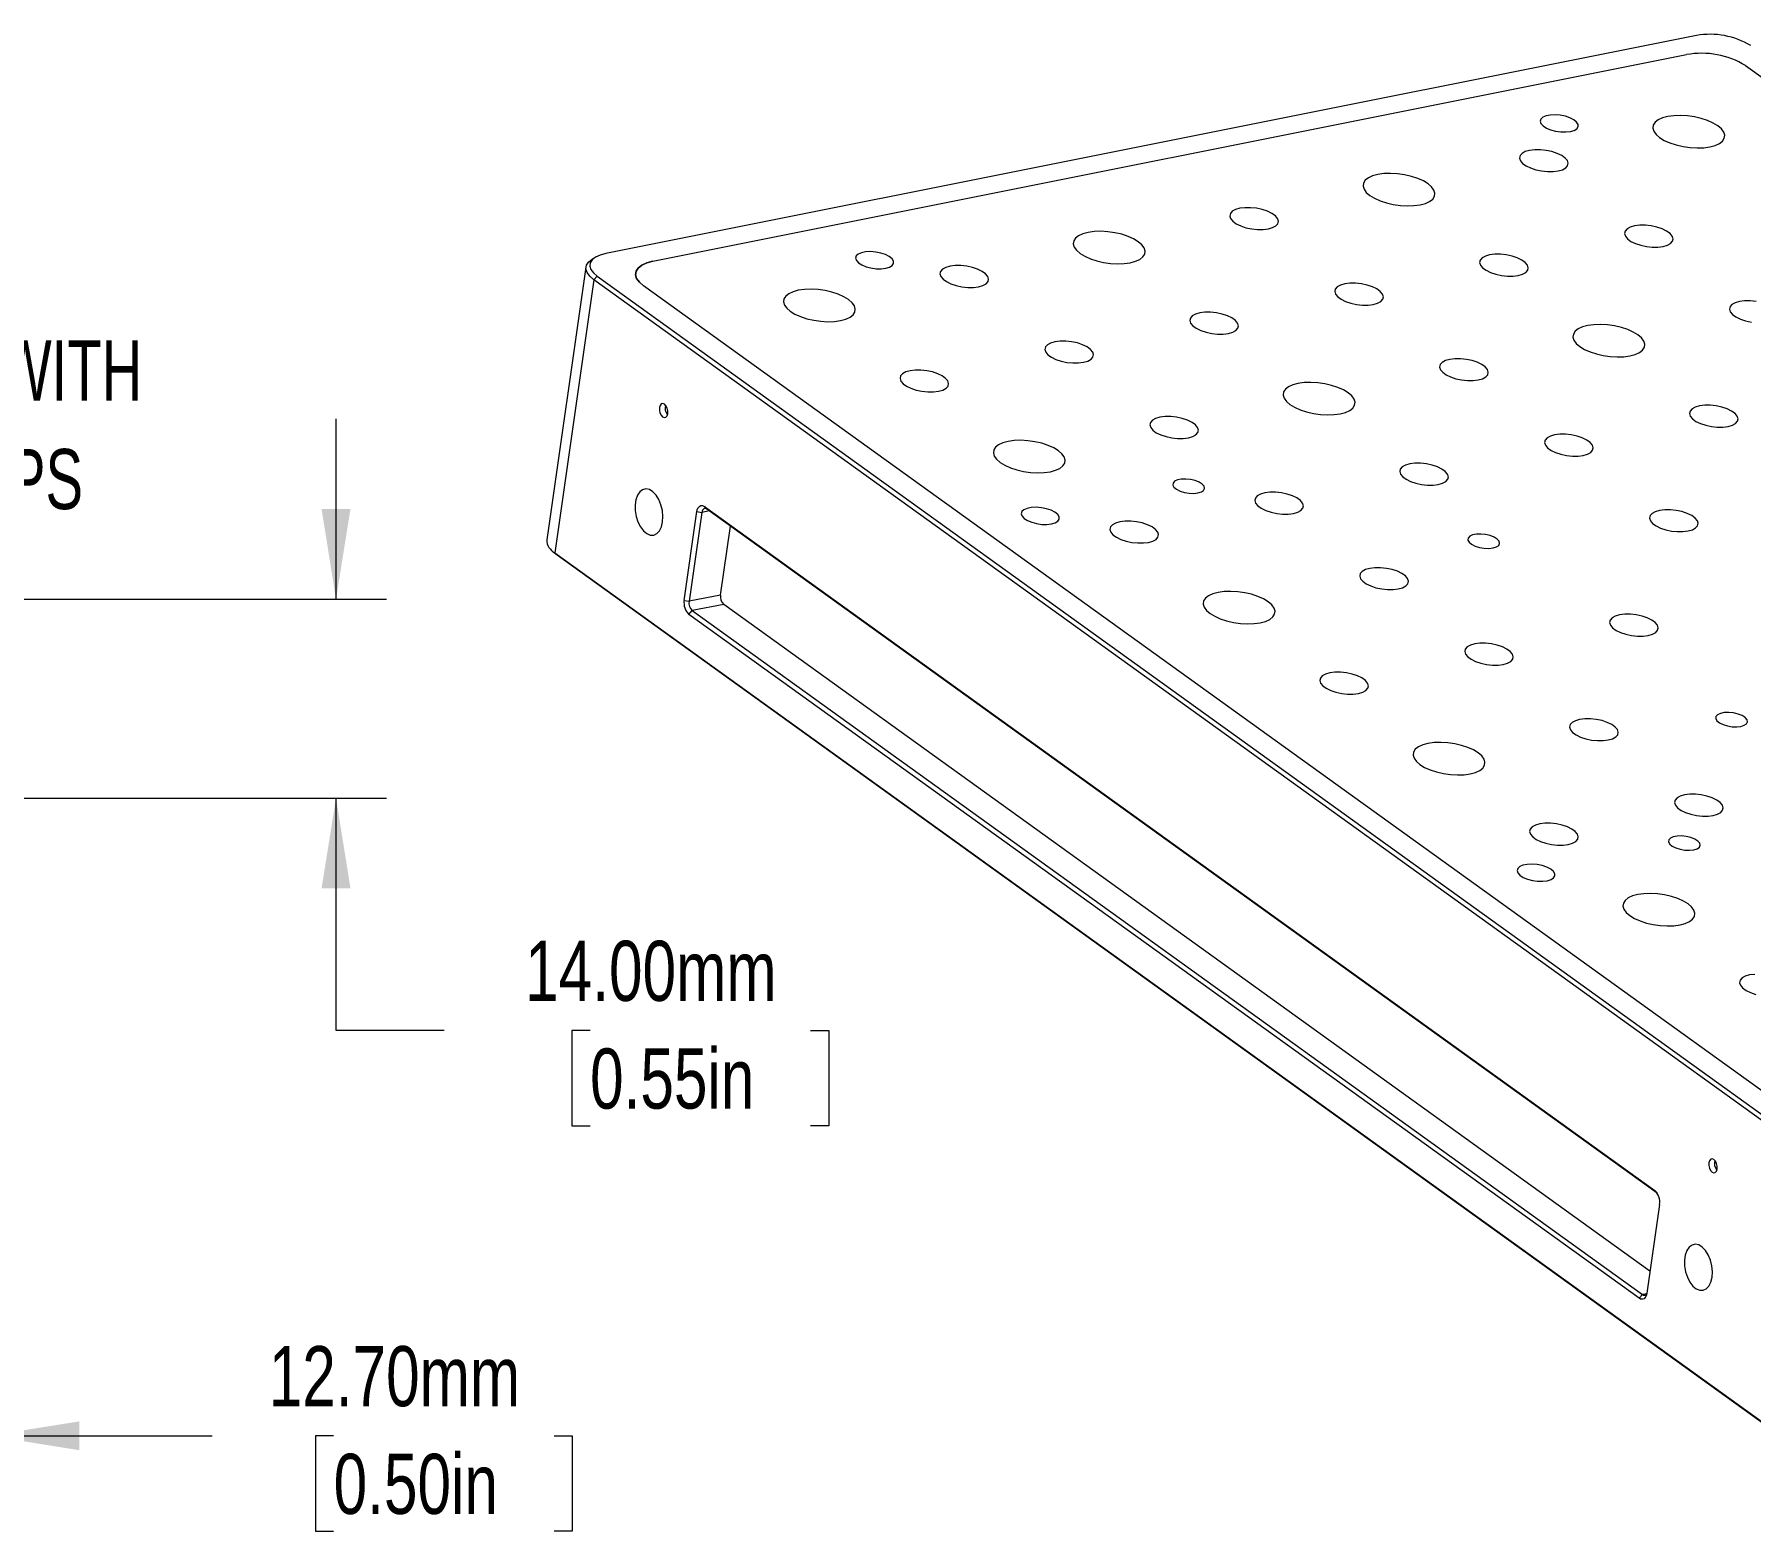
# Model space of a CAD drawing. Header units: millimetres. Extents: x 2 to 278, y 1 to 215.
# Drawn here: x 170.5 to 231, y 83.5 to 136.3 of the extents above; entities that cross this region are included whole.
import ezdxf

# ---------------------------------------------------------------- set-up
doc = ezdxf.new("R2010")
doc.units = ezdxf.units.MM
doc.styles.add('SLDTEXTSTYLE0', font='TXT', dxfattribs={"width": 0.75})
doc.styles.add('SLDTEXTSTYLE2', font='TXT', dxfattribs={"width": 0.7})
doc.dimstyles.new('SLDDIMSTYLE1', dxfattribs={"dimtxt": 2.116667, "dimasz": 3.175, "dimexe": 0, "dimexo": 0.0625, "dimgap": 0.529167, "dimtad": 0, "dimtih": 1, "dimtoh": 1, "dimlfac": 2, "dimrnd": 1e-09, "dimzin": 4, "dimdsep": 46, "dimtxsty": 'SLDTEXTSTYLE0', "dimsah": 1, "dimcen": 0.09, "dimadec": 0, "dimazin": 1, "dimtfac": 1, "dimtmove": 0, "dimatfit": 0, "dimfxl": 1, "dimfrac": 2, "dimtolj": 1, "dimtzin": 12, "dimarcsym": 0})

# ---------------------------------------------------------------- blocks, each defined once
blk = doc.blocks.new('_D_1')
at = {"color": 8, "linetype": 'Continuous', "lineweight": 0}
for p, q in [((181.166, 116.362), (181.166, 122.712)), ((170.105, 116.362), (182.944, 116.362)), ((163.88, 109.362), (182.944, 109.362)), ((181.166, 101.177), (181.166, 109.362)), ((184.976, 101.177), (181.166, 101.177)), ((190.109, 101.177), (189.465, 101.177)), ((189.465, 101.177), (189.465, 97.814)), ((197.866, 101.177), (198.51, 101.177)), ((198.51, 101.177), (198.51, 97.814)), ((189.465, 97.814), (190.109, 97.814)), ((198.51, 97.814), (197.866, 97.814))]:
    blk.add_line(p, q, dxfattribs=at)
at = {"color": 8, "linetype": 'Continuous', "lineweight": 18}
for points in [[(181.166, 116.362), (181.674, 119.537), (180.658, 119.537)], [(181.166, 109.362), (180.658, 106.187), (181.674, 106.187)]]:
    blk.add_solid(points, dxfattribs=at)
at = {"color": 8, "linetype": 'Continuous', "lineweight": 18, "char_height": 2.1167, "attachment_point": 1, "style": 'SLDTEXTSTYLE0'}
for s, insert in [('14.00mm', (187.824, 104.335)), ('0.55in', (190.109, 100.542))]:
    blk.add_mtext(s, dxfattribs=dict(at, insert=insert))
blk = doc.blocks.new('_D_2')
at = {"color": 8, "linetype": 'Continuous', "lineweight": 0}
for p, q in [((162.61, 108.092), (162.61, 85.124)), ((168.96, 104.217), (168.96, 85.124)), ((162.61, 86.902), (156.26, 86.902)), ((168.96, 86.902), (176.807, 86.902)), ((181.082, 86.902), (180.438, 86.902)), ((180.438, 86.902), (180.438, 83.539)), ((188.839, 86.902), (189.483, 86.902)), ((189.483, 86.902), (189.483, 83.539)), ((180.438, 83.539), (181.082, 83.539)), ((189.483, 83.539), (188.839, 83.539))]:
    blk.add_line(p, q, dxfattribs=at)
at = {"color": 8, "linetype": 'Continuous', "lineweight": 18}
for points in [[(162.61, 86.902), (159.435, 87.41), (159.435, 86.394)], [(168.96, 86.902), (172.135, 86.394), (172.135, 87.41)]]:
    blk.add_solid(points, dxfattribs=at)
at = {"color": 8, "linetype": 'Continuous', "lineweight": 18, "char_height": 2.1167, "attachment_point": 1, "style": 'SLDTEXTSTYLE0'}
for s, insert in [('12.70mm', (178.797, 90.06)), ('0.50in', (181.082, 86.267))]:
    blk.add_mtext(s, dxfattribs=dict(at, insert=insert))
blk = doc.blocks.new('SW_NOTE_0_3')
at = {"color": 0, "linetype": 'Continuous', "lineweight": 0, "attachment_point": 1, "style": 'SLDTEXTSTYLE2'}
for s, insert, char_height in [('FOR USE WITH', (0.585, 0.463), 2.11667), ('CL6 CLAMPS', (0.585, -3.359), 2.1167)]:
    blk.add_mtext(s, dxfattribs=dict(at, insert=insert, char_height=char_height))

msp = doc.modelspace()

# ---------------------------------------------------------------- linework, layer by layer
at = {"color": 7, "linetype": 'Continuous', "lineweight": 18}
for p, q in [((229.0571, 136.2158), (190.6638, 128.5383)), ((192.3223, 128.2678), (228.7076, 135.5437)), ((230.7849, 135.1563), (271.9122, 105.5392)), ((190.3069, 128.4127), (190.1857, 128.3419)), ((189.9629, 128.0637), (188.5835, 118.4564)), ((190.2429, 127.6096), (188.8634, 118.0023)), ((190.3593, 127.7414), (190.2429, 127.6096)), ((232.8244, 96.9453), (190.2429, 127.6096)), ((190.3593, 127.7414), (232.9409, 97.0771)), ((233.1174, 97.7814), (191.99, 127.3985)), ((194.1357, 119.6292), (227.5843, 95.5418)), ((194.1357, 119.6292), (194.22, 119.5376)), ((193.4203, 116.3232), (193.8694, 119.4511)), ((194.0425, 119.4189), (193.5934, 116.2909)), ((193.8694, 119.4511), (194.0425, 119.4189)), ((227.6676, 95.4509), (194.22, 119.5376)), ((194.6978, 116.5117), (195.0468, 118.9422)), ((188.719, 118.1267), (188.8154, 118.0247)), ((188.9478, 117.9106), (188.8154, 118.0247)), ((188.8634, 118.0023), (231.445, 87.3379)), ((188.8634, 118.0023), (188.9478, 117.9106)), ((231.5294, 87.2463), (188.9478, 117.9106)), ((193.4203, 116.3232), (193.5934, 116.2909)), ((194.6978, 116.5117), (193.5934, 116.2909)), ((194.8112, 116.1836), (193.7067, 115.9627)), ((227.4174, 92.7028), (194.8112, 116.1836)), ((193.5903, 115.8309), (193.7067, 115.9627)), ((227.039, 91.7435), (193.5903, 115.8309)), ((193.7067, 115.9627), (227.1554, 91.8753)), ((227.7543, 95.0495), (227.3052, 91.9215)), ((227.1554, 91.8753), (227.039, 91.7435))]:
    msp.add_line(p, q, dxfattribs=at)
at = {"color": 8, "linetype": 'Continuous', "lineweight": 18}
for p, q in [((194.3104, 119.4724), (194.0425, 119.4189)), ((227.6667, 95.4523), (227.5843, 95.5418)), ((227.3025, 91.9047), (227.1554, 91.8753))]:
    msp.add_line(p, q, dxfattribs=at)
at = {"color": 7, "linetype": 'Continuous', "lineweight": 18, "flags": 128}
for points in [[(224.6143, 132.8378), (224.7463, 132.8776), (224.8393, 132.9355), (224.8864, 133.0071), (224.8842, 133.0872), (224.8328, 133.1698), (224.736, 133.2488), (224.601, 133.3183), (224.4378, 133.3732), (224.2585, 133.4094), (224.0765, 133.4242), (223.9051, 133.4165), (223.7572, 133.387), (223.6437, 133.3377), (223.573, 133.2723), (223.5503, 133.1957), (223.5773, 133.1136), (223.6521, 133.0321), (223.7691, 132.9571), (223.9196, 132.8943), (224.0924, 132.8483), (224.2748, 132.8226), (224.4532, 132.819), (224.6143, 132.8378)], [(229.5252, 132.2944), (229.711, 132.3446), (229.861, 132.4135), (229.9697, 132.4984), (230.0327, 132.5959), (230.0477, 132.7024), (230.014, 132.8138), (229.9331, 132.9258), (229.8079, 133.034), (229.6434, 133.1344), (229.4458, 133.2231), (229.2227, 133.2966), (228.9827, 133.3521), (228.735, 133.3875), (228.4891, 133.4015), (228.2546, 133.3934), (228.0403, 133.3637), (227.8546, 133.3135), (227.7045, 133.2446), (227.5959, 133.1597), (227.5328, 133.0622), (227.5179, 132.9556), (227.5515, 132.8443), (227.6324, 132.7323), (227.7576, 132.624), (227.9221, 132.5237), (228.1198, 132.435), (228.3429, 132.3615), (228.5829, 132.306), (228.8306, 132.2706), (229.0764, 132.2566), (229.311, 132.2646), (229.5252, 132.2944)], [(224.1848, 131.4474), (224.3362, 131.4911), (224.4496, 131.5533), (224.5184, 131.6303), (224.5386, 131.7178), (224.5091, 131.8105), (224.4315, 131.9032), (224.3104, 131.9904), (224.1528, 132.0671), (223.9679, 132.1288), (223.7663, 132.1719), (223.5599, 132.1939), (223.3606, 132.1936), (223.18, 132.1709), (223.0286, 132.1272), (222.9152, 132.065), (222.8464, 131.9879), (222.8262, 131.9005), (222.8557, 131.8077), (222.9333, 131.715), (223.0544, 131.6278), (223.212, 131.5511), (223.3969, 131.4895), (223.5985, 131.4464), (223.8049, 131.4243), (224.0042, 131.4247), (224.1848, 131.4474)], [(219.3245, 130.2545), (219.5102, 130.3048), (219.6603, 130.3737), (219.7689, 130.4585), (219.832, 130.5561), (219.8469, 130.6626), (219.8133, 130.774), (219.7324, 130.886), (219.6072, 130.9942), (219.4427, 131.0946), (219.245, 131.1832), (219.0219, 131.2567), (218.7819, 131.3122), (218.5342, 131.3477), (218.2884, 131.3616), (218.0538, 131.3536), (217.8396, 131.3239), (217.6538, 131.2736), (217.5038, 131.2047), (217.3951, 131.1199), (217.3321, 131.0223), (217.3171, 130.9158), (217.3508, 130.8044), (217.4317, 130.6925), (217.5569, 130.5842), (217.7214, 130.4838), (217.919, 130.3952), (218.1421, 130.3217), (218.3821, 130.2662), (218.6298, 130.2307), (218.8757, 130.2168), (219.1102, 130.2248), (219.3245, 130.2545)], [(213.984, 129.4075), (214.1354, 129.4512), (214.2489, 129.5134), (214.3177, 129.5905), (214.3379, 129.6779), (214.3084, 129.7707), (214.2308, 129.8634), (214.1097, 129.9506), (213.9521, 130.0273), (213.7672, 130.089), (213.5656, 130.1321), (213.3592, 130.1541), (213.1599, 130.1537), (212.9793, 130.1311), (212.8279, 130.0874), (212.7145, 130.0252), (212.6457, 129.9481), (212.6254, 129.8606), (212.655, 129.7679), (212.7325, 129.6752), (212.8536, 129.588), (213.0112, 129.5113), (213.1962, 129.4496), (213.3977, 129.4065), (213.6041, 129.3845), (213.8034, 129.3848), (213.984, 129.4075)], [(209.1238, 128.2147), (209.3095, 128.265), (209.4596, 128.3338), (209.5682, 128.4187), (209.6312, 128.5163), (209.6462, 128.6228), (209.6126, 128.7342), (209.5316, 128.8461), (209.4065, 128.9544), (209.2419, 129.0547), (209.0443, 129.1434), (208.8212, 129.2169), (208.5812, 129.2724), (208.3335, 129.3078), (208.0877, 129.3218), (207.8531, 129.3138), (207.6388, 129.284), (207.4531, 129.2338), (207.303, 129.1649), (207.1944, 129.08), (207.1314, 128.9825), (207.1164, 128.876), (207.15, 128.7646), (207.231, 128.6526), (207.3561, 128.5444), (207.5207, 128.444), (207.7183, 128.3554), (207.9414, 128.2819), (208.1814, 128.2263), (208.4291, 128.1909), (208.6749, 128.1769), (208.9095, 128.185), (209.1238, 128.2147)], [(227.8787, 128.7873), (228.0301, 128.831), (228.1435, 128.8932), (228.2123, 128.9702), (228.2325, 129.0577), (228.203, 129.1504), (228.1254, 129.2431), (228.0043, 129.3303), (227.8467, 129.407), (227.6618, 129.4687), (227.4602, 129.5118), (227.2538, 129.5338), (227.0545, 129.5335), (226.8739, 129.5108), (226.7225, 129.4671), (226.6091, 129.4049), (226.5403, 129.3278), (226.5201, 129.2404), (226.5496, 129.1476), (226.6271, 129.0549), (226.7483, 128.9677), (226.9059, 128.8911), (227.0908, 128.8294), (227.2923, 128.7863), (227.4988, 128.7642), (227.6981, 128.7646), (227.8787, 128.7873)], [(190.2429, 127.6096), (190.0958, 127.7368), (190.0006, 127.8684), (189.9611, 127.9993), (189.9787, 128.1245), (190.0528, 128.2392), (190.1805, 128.3389), (190.1857, 128.3419)], [(190.6638, 128.5383), (190.4638, 128.4841), (190.3021, 128.4099), (190.1851, 128.3185), (190.1172, 128.2134), (190.101, 128.0986), (190.1373, 127.9786), (190.2245, 127.858), (190.3593, 127.7414)], [(191.99, 127.3985), (191.843, 127.5257), (191.7478, 127.6573), (191.7083, 127.7882), (191.7259, 127.9134), (191.8, 128.028), (191.9276, 128.1277), (192.104, 128.2087), (192.3223, 128.2678)], [(192.3223, 128.2678), (192.104, 128.2087), (191.9276, 128.1277), (191.8, 128.028), (191.7259, 127.9134), (191.7083, 127.7882), (191.7478, 127.6573), (191.843, 127.5257), (191.99, 127.3985)], [(200.5181, 128.0193), (200.6501, 128.0591), (200.7431, 128.117), (200.7902, 128.1886), (200.788, 128.2687), (200.7366, 128.3513), (200.6398, 128.4303), (200.5048, 128.4998), (200.3416, 128.5547), (200.1623, 128.5909), (199.9803, 128.6057), (199.8089, 128.598), (199.661, 128.5685), (199.5475, 128.5192), (199.4767, 128.4538), (199.4541, 128.3772), (199.4811, 128.2951), (199.5559, 128.2135), (199.6729, 128.1386), (199.8234, 128.0758), (199.9962, 128.0298), (200.1786, 128.0041), (200.357, 128.0005), (200.5181, 128.0193)], [(203.7833, 127.3677), (203.9347, 127.4114), (204.0481, 127.4736), (204.1169, 127.5506), (204.1372, 127.6381), (204.1077, 127.7309), (204.0301, 127.8235), (203.909, 127.9108), (203.7514, 127.9874), (203.5664, 128.0491), (203.3649, 128.0922), (203.1585, 128.1142), (202.9592, 128.1139), (202.7786, 128.0912), (202.6272, 128.0475), (202.5138, 127.9853), (202.4449, 127.9083), (202.4247, 127.8208), (202.4542, 127.728), (202.5318, 127.6354), (202.6529, 127.5481), (202.8105, 127.4715), (202.9955, 127.4098), (203.197, 127.3667), (203.4034, 127.3447), (203.6027, 127.345), (203.7833, 127.3677)], [(222.7783, 127.7673), (222.9297, 127.8111), (223.0431, 127.8732), (223.1119, 127.9503), (223.1322, 128.0378), (223.1026, 128.1305), (223.0251, 128.2232), (222.904, 128.3104), (222.7464, 128.3871), (222.5614, 128.4488), (222.3599, 128.4919), (222.1535, 128.5139), (221.9542, 128.5136), (221.7736, 128.4909), (221.6222, 128.4472), (221.5087, 128.385), (221.4399, 128.3079), (221.4197, 128.2205), (221.4492, 128.1277), (221.5268, 128.035), (221.6479, 127.9478), (221.8055, 127.8711), (221.9904, 127.8095), (222.192, 127.7663), (222.3984, 127.7443), (222.5977, 127.7447), (222.7783, 127.7673)], [(217.6779, 126.7474), (217.8293, 126.7911), (217.9427, 126.8533), (218.0116, 126.9304), (218.0318, 127.0178), (218.0023, 127.1106), (217.9247, 127.2033), (217.8036, 127.2905), (217.646, 127.3672), (217.4611, 127.4289), (217.2595, 127.472), (217.0531, 127.494), (216.8538, 127.4937), (216.6732, 127.471), (216.5218, 127.4273), (216.4084, 127.3651), (216.3396, 127.288), (216.3193, 127.2006), (216.3489, 127.1078), (216.4264, 127.0151), (216.5475, 126.9279), (216.7051, 126.8512), (216.8901, 126.7895), (217.0916, 126.7464), (217.298, 126.7244), (217.4973, 126.7247), (217.6779, 126.7474)], [(198.9231, 126.1749), (199.1088, 126.2251), (199.2589, 126.294), (199.3675, 126.3789), (199.4305, 126.4764), (199.4455, 126.5829), (199.4118, 126.6943), (199.3309, 126.8063), (199.2058, 126.9145), (199.0412, 127.0149), (198.8436, 127.1035), (198.6205, 127.177), (198.3805, 127.2326), (198.1328, 127.268), (197.8869, 127.282), (197.6524, 127.2739), (197.4381, 127.2442), (197.2524, 127.1939), (197.1023, 127.1251), (196.9937, 127.0402), (196.9307, 126.9426), (196.9157, 126.8361), (196.9493, 126.7247), (197.0303, 126.6128), (197.1554, 126.5045), (197.32, 126.4042), (197.5176, 126.3155), (197.7407, 126.242), (197.9807, 126.1865), (198.2284, 126.1511), (198.4742, 126.1371), (198.7088, 126.1451), (198.9231, 126.1749)], [(231.1541, 126.8517), (230.9477, 126.8737), (230.7484, 126.8734), (230.5678, 126.8507), (230.4164, 126.807), (230.303, 126.7448), (230.2342, 126.6678), (230.2139, 126.5803), (230.2435, 126.4875), (230.321, 126.3949), (230.4422, 126.3076), (230.5998, 126.231), (230.7847, 126.1693), (230.9862, 126.1262)], [(212.5776, 125.7275), (212.729, 125.7712), (212.8424, 125.8334), (212.9112, 125.9105), (212.9314, 125.9979), (212.9019, 126.0907), (212.8243, 126.1834), (212.7032, 126.2706), (212.5456, 126.3473), (212.3607, 126.4089), (212.1591, 126.452), (211.9527, 126.4741), (211.7534, 126.4737), (211.5728, 126.4511), (211.4214, 126.4073), (211.308, 126.3452), (211.2392, 126.2681), (211.219, 126.1806), (211.2485, 126.0879), (211.3261, 125.9952), (211.4472, 125.908), (211.6048, 125.8313), (211.7897, 125.7696), (211.9913, 125.7265), (212.1977, 125.7045), (212.397, 125.7048), (212.5776, 125.7275)], [(226.7123, 124.9343), (226.898, 124.9846), (227.0481, 125.0535), (227.1567, 125.1384), (227.2197, 125.2359), (227.2347, 125.3424), (227.2011, 125.4538), (227.1201, 125.5658), (226.995, 125.674), (226.8305, 125.7744), (226.6328, 125.863), (226.4097, 125.9365), (226.1697, 125.9921), (225.922, 126.0275), (225.6762, 126.0415), (225.4416, 126.0334), (225.2274, 126.0037), (225.0416, 125.9534), (224.8916, 125.8846), (224.7829, 125.7997), (224.7199, 125.7021), (224.7049, 125.5956), (224.7386, 125.4842), (224.8195, 125.3723), (224.9447, 125.264), (225.1092, 125.1637), (225.3068, 125.075), (225.5299, 125.0015), (225.7699, 124.946), (226.0176, 124.9106), (226.2635, 124.8966), (226.498, 124.9046), (226.7123, 124.9343)], [(207.4772, 124.7076), (207.6286, 124.7513), (207.742, 124.8135), (207.8108, 124.8905), (207.8311, 124.978), (207.8016, 125.0708), (207.724, 125.1634), (207.6029, 125.2507), (207.4453, 125.3273), (207.2603, 125.389), (207.0588, 125.4321), (206.8524, 125.4542), (206.6531, 125.4538), (206.4725, 125.4311), (206.3211, 125.3874), (206.2077, 125.3252), (206.1388, 125.2482), (206.1186, 125.1607), (206.1481, 125.0679), (206.2257, 124.9753), (206.3468, 124.8881), (206.5044, 124.8114), (206.6894, 124.7497), (206.8909, 124.7066), (207.0973, 124.6846), (207.2966, 124.6849), (207.4772, 124.7076)], [(221.3718, 124.0873), (221.5232, 124.131), (221.6366, 124.1932), (221.7055, 124.2703), (221.7257, 124.3578), (221.6962, 124.4505), (221.6186, 124.5432), (221.4975, 124.6304), (221.3399, 124.7071), (221.1549, 124.7688), (220.9534, 124.8119), (220.747, 124.8339), (220.5477, 124.8336), (220.3671, 124.8109), (220.2157, 124.7672), (220.1023, 124.705), (220.0335, 124.6279), (220.0132, 124.5405), (220.0427, 124.4477), (220.1203, 124.355), (220.2414, 124.2678), (220.399, 124.1911), (220.584, 124.1294), (220.7855, 124.0863), (220.9919, 124.0643), (221.1912, 124.0647), (221.3718, 124.0873)], [(202.3768, 123.6877), (202.5282, 123.7314), (202.6417, 123.7936), (202.7105, 123.8706), (202.7307, 123.9581), (202.7012, 124.0508), (202.6236, 124.1435), (202.5025, 124.2307), (202.3449, 124.3074), (202.16, 124.3691), (201.9584, 124.4122), (201.752, 124.4342), (201.5527, 124.4339), (201.3721, 124.4112), (201.2207, 124.3675), (201.1073, 124.3053), (201.0385, 124.2282), (201.0182, 124.1408), (201.0478, 124.048), (201.1253, 123.9553), (201.2464, 123.8681), (201.404, 123.7915), (201.589, 123.7298), (201.7905, 123.6867), (201.9969, 123.6646), (202.1962, 123.665), (202.3768, 123.6877)], [(216.5116, 122.8945), (216.6973, 122.9448), (216.8474, 123.0137), (216.956, 123.0985), (217.019, 123.1961), (217.034, 123.3026), (217.0004, 123.414), (216.9194, 123.5259), (216.7943, 123.6342), (216.6297, 123.7346), (216.4321, 123.8232), (216.209, 123.8967), (215.969, 123.9522), (215.7213, 123.9877), (215.4755, 124.0016), (215.2409, 123.9936), (215.0266, 123.9639), (214.8409, 123.9136), (214.6908, 123.8447), (214.5822, 123.7599), (214.5192, 123.6623), (214.5042, 123.5558), (214.5378, 123.4444), (214.6188, 123.3324), (214.7439, 123.2242), (214.9085, 123.1238), (215.1061, 123.0352), (215.3292, 122.9617), (215.5692, 122.9062), (215.8169, 122.8707), (216.0627, 122.8568), (216.2973, 122.8648), (216.5116, 122.8945)], [(192.8407, 122.9038), (192.8419, 122.9972), (192.8208, 123.0924), (192.7806, 123.1748), (192.7273, 123.2319), (192.6692, 123.255), (192.6151, 123.2405), (192.5732, 123.1907), (192.5498, 123.1132), (192.5486, 123.0197), (192.5697, 122.9246), (192.61, 122.8421), (192.6632, 122.7851), (192.7213, 122.762), (192.7754, 122.7764), (192.8173, 122.8262), (192.8407, 122.9038)], [(211.1711, 122.0475), (211.3225, 122.0912), (211.4359, 122.1534), (211.5047, 122.2305), (211.525, 122.3179), (211.4955, 122.4107), (211.4179, 122.5034), (211.2968, 122.5906), (211.1392, 122.6673), (210.9542, 122.7289), (210.7527, 122.772), (210.5463, 122.7941), (210.347, 122.7937), (210.1664, 122.771), (210.015, 122.7273), (209.9016, 122.6651), (209.8327, 122.5881), (209.8125, 122.5006), (209.842, 122.4079), (209.9196, 122.3152), (210.0407, 122.228), (210.1983, 122.1513), (210.3833, 122.0896), (210.5848, 122.0465), (210.7912, 122.0245), (210.9905, 122.0248), (211.1711, 122.0475)], [(230.1661, 122.4472), (230.3175, 122.4909), (230.4309, 122.5531), (230.4997, 122.6301), (230.52, 122.7176), (230.4904, 122.8103), (230.4129, 122.903), (230.2918, 122.9902), (230.1342, 123.0669), (229.9492, 123.1286), (229.7477, 123.1717), (229.5412, 123.1937), (229.342, 123.1934), (229.1614, 123.1707), (229.0099, 123.127), (228.8965, 123.0648), (228.8277, 122.9877), (228.8075, 122.9003), (228.837, 122.8075), (228.9146, 122.7148), (229.0357, 122.6276), (229.1933, 122.551), (229.3782, 122.4893), (229.5798, 122.4462), (229.7862, 122.4241), (229.9855, 122.4245), (230.1661, 122.4472)], [(225.0657, 121.4272), (225.2171, 121.471), (225.3305, 121.5331), (225.3994, 121.6102), (225.4196, 121.6977), (225.3901, 121.7904), (225.3125, 121.8831), (225.1914, 121.9703), (225.0338, 122.047), (224.8488, 122.1087), (224.6473, 122.1518), (224.4409, 122.1738), (224.2416, 122.1735), (224.061, 122.1508), (223.9096, 122.1071), (223.7962, 122.0449), (223.7274, 121.9678), (223.7071, 121.8804), (223.7366, 121.7876), (223.8142, 121.6949), (223.9353, 121.6077), (224.0929, 121.531), (224.2779, 121.4694), (224.4794, 121.4262), (224.6858, 121.4042), (224.8851, 121.4046), (225.0657, 121.4272)], [(206.3108, 120.8547), (206.4966, 120.9049), (206.6466, 120.9738), (206.7553, 121.0587), (206.8183, 121.1562), (206.8333, 121.2628), (206.7996, 121.3741), (206.7187, 121.4861), (206.5935, 121.5944), (206.429, 121.6947), (206.2314, 121.7834), (206.0083, 121.8569), (205.7683, 121.9124), (205.5206, 121.9478), (205.2747, 121.9618), (205.0402, 121.9537), (204.8259, 121.924), (204.6402, 121.8738), (204.4901, 121.8049), (204.3815, 121.72), (204.3185, 121.6225), (204.3035, 121.5159), (204.3371, 121.4046), (204.418, 121.2926), (204.5432, 121.1843), (204.7077, 121.084), (204.9054, 120.9953), (205.1285, 120.9218), (205.3685, 120.8663), (205.6162, 120.8309), (205.862, 120.8169), (206.0966, 120.825), (206.3108, 120.8547)], [(219.9654, 120.4073), (220.1168, 120.451), (220.2302, 120.5132), (220.299, 120.5903), (220.3192, 120.6777), (220.2897, 120.7705), (220.2121, 120.8632), (220.091, 120.9504), (219.9334, 121.0271), (219.7485, 121.0888), (219.5469, 121.1319), (219.3405, 121.1539), (219.1412, 121.1536), (218.9606, 121.1309), (218.8092, 121.0872), (218.6958, 121.025), (218.627, 120.9479), (218.6068, 120.8605), (218.6363, 120.7677), (218.7138, 120.675), (218.835, 120.5878), (218.9926, 120.5111), (219.1775, 120.4494), (219.379, 120.4063), (219.5855, 120.3843), (219.7848, 120.3846), (219.9654, 120.4073)], [(192.6619, 119.088), (192.6732, 119.2823), (192.6535, 119.486), (192.6043, 119.6864), (192.5285, 119.871), (192.431, 120.0281), (192.3178, 120.1478), (192.1961, 120.2227), (192.0734, 120.2479), (191.9577, 120.2221), (191.856, 120.1466), (191.7747, 120.0264), (191.7191, 119.8689), (191.6926, 119.6841), (191.6968, 119.4836), (191.7315, 119.2799), (191.7945, 119.0858), (191.8819, 118.9137), (191.9881, 118.7742), (192.1065, 118.6761), (192.2296, 118.6256), (192.3498, 118.6259), (192.4594, 118.677), (192.5515, 118.7756), (192.6205, 118.9155), (192.6619, 119.088)], [(211.5061, 120.1065), (211.6253, 120.1438), (211.7046, 120.1988), (211.7372, 120.2666), (211.72, 120.3413), (211.6545, 120.4161), (211.5467, 120.4844), (211.406, 120.5402), (211.2451, 120.5785), (211.0781, 120.5959), (210.9199, 120.5909), (210.7846, 120.5638), (210.6842, 120.5172), (210.6276, 120.4551), (210.6198, 120.383), (210.6616, 120.3074), (210.7492, 120.235), (210.8749, 120.1723), (211.0274, 120.1247), (211.1932, 120.0965), (211.3577, 120.0903), (211.5061, 120.1065)], [(193.8694, 119.4511), (193.883, 119.5135), (193.9044, 119.5674), (193.9329, 119.6109), (193.9673, 119.6421), (194.0064, 119.66), (194.0485, 119.6638), (194.0922, 119.6534), (194.1357, 119.6292)], [(214.865, 119.3874), (215.0164, 119.4311), (215.1298, 119.4933), (215.1986, 119.5704), (215.2189, 119.6578), (215.1893, 119.7506), (215.1118, 119.8433), (214.9907, 119.9305), (214.8331, 120.0072), (214.6481, 120.0688), (214.4466, 120.112), (214.2402, 120.134), (214.0409, 120.1336), (213.8603, 120.111), (213.7089, 120.0672), (213.5954, 120.0051), (213.5266, 119.928), (213.5064, 119.8405), (213.5359, 119.7478), (213.6135, 119.6551), (213.7346, 119.5679), (213.8922, 119.4912), (214.0771, 119.4295), (214.2787, 119.3864), (214.4851, 119.3644), (214.6844, 119.3647), (214.865, 119.3874)], [(194.22, 119.5376), (194.191, 119.5537), (194.1619, 119.5606), (194.1338, 119.5581), (194.1078, 119.5462), (194.0848, 119.5253), (194.0659, 119.4964), (194.0516, 119.4604), (194.0425, 119.4189)], [(206.3499, 119.0159), (206.4818, 119.0558), (206.5748, 119.1136), (206.622, 119.1853), (206.6197, 119.2654), (206.5683, 119.348), (206.4715, 119.4269), (206.3365, 119.4965), (206.1734, 119.5514), (205.9941, 119.5876), (205.812, 119.6024), (205.6407, 119.5947), (205.4928, 119.5651), (205.3792, 119.5158), (205.3085, 119.4505), (205.2858, 119.3739), (205.3129, 119.2918), (205.3877, 119.2102), (205.5047, 119.1353), (205.6552, 119.0725), (205.828, 119.0265), (206.0104, 119.0007), (206.1887, 118.9971), (206.3499, 119.0159)], [(209.7646, 118.3675), (209.916, 118.4112), (210.0294, 118.4734), (210.0983, 118.5505), (210.1185, 118.6379), (210.089, 118.7307), (210.0114, 118.8234), (209.8903, 118.9106), (209.7327, 118.9872), (209.5477, 119.0489), (209.3462, 119.092), (209.1398, 119.1141), (208.9405, 119.1137), (208.7599, 119.091), (208.6085, 119.0473), (208.4951, 118.9851), (208.4263, 118.9081), (208.406, 118.8206), (208.4355, 118.7279), (208.5131, 118.6352), (208.6342, 118.548), (208.7918, 118.4713), (208.9768, 118.4096), (209.1783, 118.3665), (209.3847, 118.3445), (209.584, 118.3448), (209.7646, 118.3675)], [(228.7596, 118.7672), (228.911, 118.8109), (229.0244, 118.8731), (229.0933, 118.9501), (229.1135, 119.0376), (229.084, 119.1303), (229.0064, 119.223), (228.8853, 119.3102), (228.7277, 119.3869), (228.5427, 119.4486), (228.3412, 119.4917), (228.1348, 119.5137), (227.9355, 119.5134), (227.7549, 119.4907), (227.6035, 119.447), (227.4901, 119.3848), (227.4212, 119.3077), (227.401, 119.2203), (227.4305, 119.1275), (227.5081, 119.0348), (227.6292, 118.9476), (227.7868, 118.8709), (227.9718, 118.8093), (228.1733, 118.7662), (228.3797, 118.7441), (228.579, 118.7445), (228.7596, 118.7672)], [(221.893, 118.1693), (222.0122, 118.2066), (222.0916, 118.2616), (222.1241, 118.3294), (222.1069, 118.4041), (222.0415, 118.4789), (221.9336, 118.5472), (221.793, 118.603), (221.632, 118.6413), (221.465, 118.6587), (221.3068, 118.6537), (221.1715, 118.6266), (221.0711, 118.58), (221.0145, 118.5179), (221.0067, 118.4458), (221.0485, 118.3702), (221.1361, 118.2978), (221.2618, 118.2351), (221.4143, 118.1875), (221.5801, 118.1593), (221.7446, 118.1531), (221.893, 118.1693)], [(218.5589, 116.7273), (218.7103, 116.771), (218.8237, 116.8332), (218.8925, 116.9103), (218.9128, 116.9977), (218.8832, 117.0905), (218.8057, 117.1832), (218.6846, 117.2704), (218.527, 117.3471), (218.342, 117.4088), (218.1405, 117.4519), (217.9341, 117.4739), (217.7348, 117.4735), (217.5542, 117.4509), (217.4028, 117.4072), (217.2893, 117.345), (217.2205, 117.2679), (217.2003, 117.1804), (217.2298, 117.0877), (217.3074, 116.995), (217.4285, 116.9078), (217.5861, 116.8311), (217.771, 116.7694), (217.9726, 116.7263), (218.179, 116.7043), (218.3783, 116.7046), (218.5589, 116.7273)], [(213.6986, 115.5345), (213.8844, 115.5848), (214.0344, 115.6536), (214.1431, 115.7385), (214.2061, 115.8361), (214.2211, 115.9426), (214.1874, 116.054), (214.1065, 116.1659), (213.9813, 116.2742), (213.8168, 116.3745), (213.6192, 116.4632), (213.3961, 116.5367), (213.1561, 116.5922), (212.9084, 116.6276), (212.6625, 116.6416), (212.428, 116.6336), (212.2137, 116.6038), (212.028, 116.5536), (211.8779, 116.4847), (211.7693, 116.3998), (211.7062, 116.3023), (211.6913, 116.1958), (211.7249, 116.0844), (211.8058, 115.9724), (211.931, 115.8642), (212.0955, 115.7638), (212.2932, 115.6752), (212.5163, 115.6017), (212.7563, 115.5461), (213.0039, 115.5107), (213.2498, 115.4967), (213.4844, 115.5048), (213.6986, 115.5345)], [(227.3532, 115.0871), (227.5046, 115.1309), (227.618, 115.193), (227.6868, 115.2701), (227.707, 115.3576), (227.6775, 115.4503), (227.5999, 115.543), (227.4788, 115.6302), (227.3212, 115.7069), (227.1363, 115.7686), (226.9347, 115.8117), (226.7283, 115.8337), (226.529, 115.8334), (226.3484, 115.8107), (226.197, 115.767), (226.0836, 115.7048), (226.0148, 115.6277), (225.9945, 115.5403), (226.0241, 115.4475), (226.1016, 115.3548), (226.2227, 115.2676), (226.3804, 115.1909), (226.5653, 115.1293), (226.7668, 115.0861), (226.9733, 115.0641), (227.1726, 115.0645), (227.3532, 115.0871)], [(222.2528, 114.0672), (222.4042, 114.1109), (222.5176, 114.1731), (222.5864, 114.2502), (222.6067, 114.3376), (222.5771, 114.4304), (222.4996, 114.5231), (222.3785, 114.6103), (222.2209, 114.687), (222.0359, 114.7487), (221.8344, 114.7918), (221.6279, 114.8138), (221.4286, 114.8135), (221.2481, 114.7908), (221.0966, 114.7471), (220.9832, 114.6849), (220.9144, 114.6078), (220.8942, 114.5204), (220.9237, 114.4276), (221.0013, 114.3349), (221.1224, 114.2477), (221.28, 114.171), (221.4649, 114.1093), (221.6665, 114.0662), (221.8729, 114.0442), (222.0722, 114.0445), (222.2528, 114.0672)], [(217.1524, 113.0473), (217.3038, 113.091), (217.4172, 113.1532), (217.4861, 113.2303), (217.5063, 113.3177), (217.4768, 113.4105), (217.3992, 113.5032), (217.2781, 113.5904), (217.1205, 113.6671), (216.9355, 113.7287), (216.734, 113.7719), (216.5276, 113.7939), (216.3283, 113.7935), (216.1477, 113.7709), (215.9963, 113.7271), (215.8829, 113.665), (215.8141, 113.5879), (215.7938, 113.5004), (215.8233, 113.4077), (215.9009, 113.315), (216.022, 113.2278), (216.1796, 113.1511), (216.3646, 113.0894), (216.5661, 113.0463), (216.7725, 113.0243), (216.9718, 113.0246), (217.1524, 113.0473)], [(230.6187, 111.8856), (230.7379, 111.9229), (230.8173, 111.9779), (230.8498, 112.0457), (230.8326, 112.1204), (230.7672, 112.1952), (230.6594, 112.2635), (230.5187, 112.3194), (230.3577, 112.3577), (230.1907, 112.3751), (230.0325, 112.37), (229.8972, 112.3429), (229.7968, 112.2963), (229.7402, 112.2342), (229.7325, 112.1621), (229.7743, 112.0866), (229.8619, 112.0142), (229.9875, 111.9514), (230.14, 111.9038), (230.3059, 111.8756), (230.4703, 111.8694), (230.6187, 111.8856)], [(225.9467, 111.4071), (226.0981, 111.4508), (226.2115, 111.513), (226.2803, 111.5901), (226.3006, 111.6776), (226.271, 111.7703), (226.1935, 111.863), (226.0724, 111.9502), (225.9147, 112.0269), (225.7298, 112.0886), (225.5283, 112.1317), (225.3218, 112.1537), (225.1225, 112.1534), (224.9419, 112.1307), (224.7905, 112.087), (224.6771, 112.0248), (224.6083, 111.9477), (224.5881, 111.8603), (224.6176, 111.7675), (224.6952, 111.6748), (224.8163, 111.5876), (224.9739, 111.5109), (225.1588, 111.4492), (225.3604, 111.4061), (225.5668, 111.3841), (225.7661, 111.3845), (225.9467, 111.4071)], [(221.0864, 110.2143), (221.2722, 110.2646), (221.4222, 110.3335), (221.5309, 110.4183), (221.5939, 110.5159), (221.6088, 110.6224), (221.5752, 110.7338), (221.4943, 110.8457), (221.3691, 110.954), (221.2046, 111.0544), (221.007, 111.143), (220.7839, 111.2165), (220.5439, 111.272), (220.2962, 111.3075), (220.0503, 111.3214), (219.8157, 111.3134), (219.6015, 111.2837), (219.4157, 111.2334), (219.2657, 111.1645), (219.1571, 111.0797), (219.094, 110.9821), (219.0791, 110.8756), (219.1127, 110.7642), (219.1936, 110.6522), (219.3188, 110.544), (219.4833, 110.4436), (219.6809, 110.355), (219.904, 110.2815), (220.1441, 110.226), (220.3917, 110.1905), (220.6376, 110.1766), (220.8722, 110.1846), (221.0864, 110.2143)], [(229.6406, 108.747), (229.792, 108.7908), (229.9054, 108.8529), (229.9742, 108.93), (229.9945, 109.0175), (229.9649, 109.1102), (229.8874, 109.2029), (229.7662, 109.2901), (229.6086, 109.3668), (229.4237, 109.4285), (229.2222, 109.4716), (229.0157, 109.4936), (228.8164, 109.4933), (228.6358, 109.4706), (228.4844, 109.4269), (228.371, 109.3647), (228.3022, 109.2876), (228.282, 109.2002), (228.3115, 109.1074), (228.3891, 109.0147), (228.5102, 108.9275), (228.6678, 108.8508), (228.8527, 108.7892), (229.0543, 108.746), (229.2607, 108.724), (229.46, 108.7244), (229.6406, 108.747)], [(224.5402, 107.7271), (224.6916, 107.7708), (224.805, 107.833), (224.8739, 107.9101), (224.8941, 107.9975), (224.8646, 108.0903), (224.787, 108.183), (224.6659, 108.2702), (224.5083, 108.3469), (224.3233, 108.4086), (224.1218, 108.4517), (223.9154, 108.4737), (223.7161, 108.4734), (223.5355, 108.4507), (223.3841, 108.407), (223.2707, 108.3448), (223.2018, 108.2677), (223.1816, 108.1803), (223.2111, 108.0875), (223.2887, 107.9948), (223.4098, 107.9076), (223.5674, 107.8309), (223.7524, 107.7692), (223.9539, 107.7261), (224.1603, 107.7041), (224.3596, 107.7044), (224.5402, 107.7271)], [(228.9575, 107.5392), (229.0767, 107.5764), (229.1561, 107.6314), (229.1887, 107.6993), (229.1714, 107.7739), (229.106, 107.8487), (228.9982, 107.9171), (228.8575, 107.9729), (228.6965, 108.0112), (228.5295, 108.0286), (228.3714, 108.0235), (228.236, 107.9965), (228.1356, 107.9498), (228.079, 107.8877), (228.0713, 107.8157), (228.1131, 107.7401), (228.2007, 107.6677), (228.3263, 107.6049), (228.4789, 107.5573), (228.6447, 107.5292), (228.8091, 107.5229), (228.9575, 107.5392)], [(223.8013, 106.4486), (223.9333, 106.4884), (224.0263, 106.5463), (224.0734, 106.6179), (224.0712, 106.698), (224.0198, 106.7806), (223.923, 106.8596), (223.788, 106.9291), (223.6248, 106.984), (223.4456, 107.0202), (223.2635, 107.035), (223.0922, 107.0273), (222.9442, 106.9978), (222.8307, 106.9485), (222.76, 106.8831), (222.7373, 106.8065), (222.7644, 106.7244), (222.8392, 106.6429), (222.9561, 106.5679), (223.1066, 106.5051), (223.2795, 106.4591), (223.4618, 106.4334), (223.6402, 106.4298), (223.8013, 106.4486)], [(228.4742, 104.8941), (228.6599, 104.9444), (228.81, 105.0133), (228.9186, 105.0981), (228.9817, 105.1957), (228.9966, 105.3022), (228.963, 105.4136), (228.8821, 105.5256), (228.7569, 105.6338), (228.5924, 105.7342), (228.3947, 105.8228), (228.1716, 105.8963), (227.9316, 105.9518), (227.684, 105.9873), (227.4381, 106.0012), (227.2035, 105.9932), (226.9893, 105.9635), (226.8035, 105.9132), (226.6535, 105.8443), (226.5448, 105.7595), (226.4818, 105.6619), (226.4668, 105.5554), (226.5005, 105.444), (226.5814, 105.3321), (226.7066, 105.2238), (226.8711, 105.1234), (227.0687, 105.0348), (227.2918, 104.9613), (227.5318, 104.9058), (227.7795, 104.8703), (228.0254, 104.8564), (228.2599, 104.8644), (228.4742, 104.8941)], [(231.1039, 103.1532), (230.9233, 103.1305), (230.7719, 103.0868), (230.6585, 103.0246), (230.5896, 102.9475), (230.5694, 102.8601), (230.5989, 102.7673), (230.6765, 102.6746), (230.7976, 102.5874), (230.9552, 102.5107), (231.1402, 102.4491)], [(229.7796, 96.3029), (229.7808, 96.3963), (229.7597, 96.4915), (229.7195, 96.5739), (229.6663, 96.631), (229.6082, 96.6541), (229.5541, 96.6396), (229.5121, 96.5898), (229.4888, 96.5123), (229.4876, 96.4188), (229.5087, 96.3237), (229.5489, 96.2412), (229.6021, 96.1842), (229.6602, 96.1611), (229.7144, 96.1755), (229.7563, 96.2253), (229.7796, 96.3029)], [(229.6009, 92.4871), (229.6121, 92.6814), (229.5925, 92.8851), (229.5433, 93.0855), (229.4675, 93.2701), (229.3699, 93.4272), (229.2567, 93.5469), (229.135, 93.6218), (229.0124, 93.647), (228.8966, 93.6212), (228.7949, 93.5457), (228.7137, 93.4255), (228.6581, 93.268), (228.6315, 93.0832), (228.6358, 92.8827), (228.6705, 92.679), (228.7335, 92.4849), (228.8208, 92.3128), (228.927, 92.1733), (229.0454, 92.0752), (229.1686, 92.0247), (229.2887, 92.025), (229.3983, 92.0761), (229.4905, 92.1747), (229.5595, 92.3146), (229.6009, 92.4871)], [(227.3052, 91.9215), (227.2916, 91.8592), (227.2702, 91.8053), (227.2417, 91.7618), (227.2073, 91.7306), (227.1683, 91.7127), (227.1261, 91.7089), (227.0824, 91.7193), (227.039, 91.7435)]]:
    msp.add_lwpolyline(points, dxfattribs=at)
at = {"color": 7, "linetype": 'Continuous', "lineweight": 18}
for centre, radius, start, end in [((229.5428, 133.537), 2.7224, 58.594857, 100.27603), ((229.2374, 132.6214), 2.9699, 58.594857, 100.27603), ((193.1243, 123.0943), 0.3781, 163.732462, 218.884088), ((189.0911, 118.456), 0.5076, 179.955345, 243.353369), ((193.963, 116.2352), 0.5499, 170.7905, 227.320794), ((193.9552, 116.2322), 0.3666, 170.7905, 227.320794), ((195.0597, 116.4531), 0.3666, 170.7905, 227.320794), ((230.0633, 96.4934), 0.3781, 163.732462, 218.884088), ((227.2116, 95.1375), 0.5499, 350.7905, 47.320794), ((227.2171, 91.9507), 0.0974, 230.720723, 331.895826)]:
    msp.add_arc(centre, radius, start, end, dxfattribs=at)

# ---------------------------------------------------------------- block references
at = {"color": 8, "linetype": 'Continuous', "lineweight": 0}
msp.add_blockref('SW_NOTE_0_3', (159.343, 125.0137), dxfattribs=at)

# ---------------------------------------------------------------- dimensions: what is measured, and where the dimension line sits
at = {"color": 8, "linetype": 'Continuous', "lineweight": 18}
dim = msp.add_linear_dim(base=(181.1656, 109.3615), p1=(168.8353, 116.3615), p2=(162.6103, 109.3615), angle=90, dimstyle='SLDDIMSTYLE1', dxfattribs=at)
dim.commit()
dim.dimension.update_dxf_attribs({"geometry": '_D_1', "text_midpoint": (181.1656, 101.1768), "dimtype": 160})
dim = msp.add_linear_dim(base=(168.9603, 86.9019), p1=(162.6103, 109.3615), p2=(168.9603, 105.4865), dimstyle='SLDDIMSTYLE1', dxfattribs=at)
dim.commit()
dim.dimension.update_dxf_attribs({"geometry": '_D_2', "text_midpoint": (184.9603, 86.9019), "dimtype": 160})

doc.saveas('drawing.dxf')
